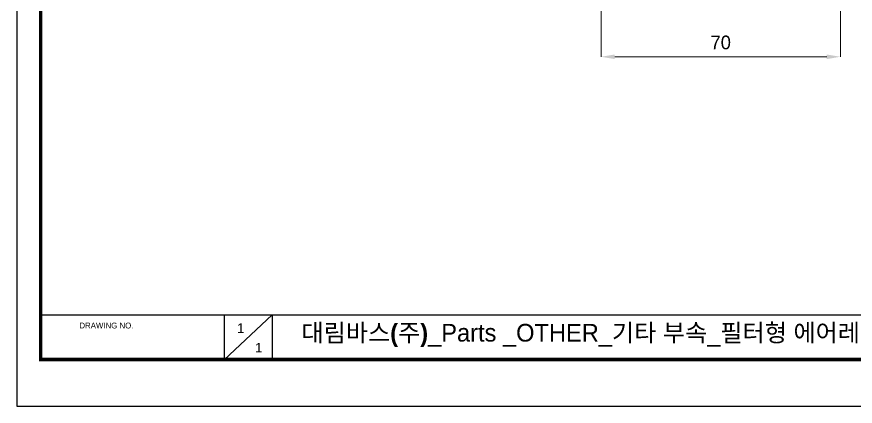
# Model space of a CAD drawing. Extents: x 0 to 434, y 0 to 318.
# Drawn here: x 0 to 244.8, y 0 to 113.6 of the extents above; entities that cross this region are included whole.
import ezdxf

# ---------------------------------------------------------------- set-up
doc = ezdxf.new("R2010")
doc.units = 0
doc.header["$LTSCALE"] = 10
doc.header["$MEASUREMENT"] = 0
doc.header["$PDMODE"] = 3
doc.header["$PDSIZE"] = -10
doc.layers.get('0').update_dxf_attribs({"linetype": 'CONTINUOUS'})
doc.layers.get('DEFPOINTS').update_dxf_attribs({"linetype": 'CONTINUOUS'})
doc.layers.add('외형선', color=3, linetype='CONTINUOUS', lineweight=35)
doc.styles.add('Daelim Dimension', font='')
doc.styles.get('Daelim Dimension').set_extended_font_data('나눔고딕')
doc.dimstyles.new('DEFAULT', dxfattribs={"dimscale": 2, "dimtxt": 2, "dimasz": 2, "dimexe": 0, "dimexo": 2, "dimgap": 1, "dimtad": 1, "dimdec": 0, "dimzin": 9, "dimdsep": 46, "dimtxsty": 'Daelim Dimension', "dimcen": 0.5, "dimclrd": 5, "dimclre": 5, "dimclrt": 256, "dimadec": 1, "dimazin": 0, "dimtfac": 1, "dimtdec": 0, "dimtix": 1, "dimtmove": 0, "dimatfit": 3, "dimfxl": 1, "dimtolj": 1, "dimtzin": 1, "dimlwd": 9, "dimlwe": 9, "dimarcsym": 0})

# ---------------------------------------------------------------- blocks, each defined once
blk = doc.blocks.new('*D3')
at = {"layer": 'DEFPOINTS', "color": 0, "ltscale": 6, "transparency": 16777216}
for p in [(170.61, 207.21), (240.49, 154), (240.49, 101.96)]:
    blk.add_point(p, dxfattribs=at)
at = {"layer": '외형선', "color": 5, "lineweight": 9, "ltscale": 6, "transparency": 16777216}
for p, q in [((170.61, 203.21), (170.61, 101.96)), ((240.49, 150), (240.49, 101.96)), ((174.61, 101.96), (236.49, 101.96))]:
    blk.add_line(p, q, dxfattribs=at)
at = {"layer": '외형선', "color": 5, "ltscale": 6, "transparency": 16777216}
for points in [[(174.61, 102.63), (174.61, 101.29), (170.61, 101.96)], [(236.49, 102.63), (236.49, 101.29), (240.49, 101.96)]]:
    blk.add_solid(points, dxfattribs=at)
at = {"layer": '외형선', "color": 7, "lineweight": 15, "ltscale": 6, "transparency": 16777216, "insert": (205.55, 106.12), "char_height": 4, "attachment_point": 5, "style": 'Daelim Dimension'}
blk.add_mtext('\\A1;70', dxfattribs=at)

msp = doc.modelspace()

# ---------------------------------------------------------------- linework, layer by layer
at = {"color": 5}
msp.add_line((6.98, 26.64), (356.44, 26.64), dxfattribs=at)
at = {"color": 5, "ltscale": 40}
for p, q in [((60.55, 26.64), (60.55, 13.57)), ((60.55, 26.64), (60.55, 13.57)), ((74.54, 26.64), (60.55, 13.57)), ((74.54, 26.64), (60.55, 13.57)), ((74.54, 26.64), (74.54, 13.57)), ((74.54, 26.64), (74.54, 13.57))]:
    msp.add_line(p, q, dxfattribs=at)
at = {"ltscale": 0.5}
msp.add_line((6.98, 13.62), (6.98, 13.62), dxfattribs=at)
msp.add_lwpolyline([(0, 0), (434, 0), (434, 318), (0, 318)], close=True, dxfattribs=at)
at = {"color": 5, "linetype": 'ByBlock', "lineweight": 200, "const_width": 1}
msp.add_lwpolyline([(6.98, 13.62), (426.98, 13.62), (426.98, 310.62), (6.98, 310.62)], close=True, dxfattribs=at)

# ---------------------------------------------------------------- texts
at = {"color": 5, "ltscale": 40, "style": 'Daelim Dimension'}
msp.add_text('DRAWING NO.', height=1.7127, dxfattribs=at).set_placement((18.29, 22.69))
at = {"color": 2, "insert": (83.14, 24.02), "char_height": 5.1597, "width": 305.2038, "attachment_point": 1, "style": 'Daelim Dimension'}
msp.add_mtext('{\\fPretendard Variable SemiBold|b0|i0|c129|p2;대림바스(주)}_Parts _OTHER_기타 부속_필터형 에어레이터_DL P4369', dxfattribs=at)
at = {"char_height": 2.8, "width": 3.9115, "attachment_point": 1, "style": 'Daelim Dimension'}
for insert in [(64.35, 24.19), (69.61, 18.48)]:
    msp.add_mtext('1', dxfattribs=dict(at, insert=insert))

# ---------------------------------------------------------------- dimensions: what is measured, and where the dimension line sits
at = {"layer": '외형선', "color": 5, "lineweight": 15, "ltscale": 6}
dim = msp.add_linear_dim(base=(240.49, 101.96), p1=(170.61, 207.21), p2=(240.49, 154), dimstyle='DEFAULT', override={"dimclrt": 7}, dxfattribs=at)
dim.commit()
dim.dimension.update_dxf_attribs({"geometry": '*D3', "text_midpoint": (205.55, 106.12)})

doc.saveas('drawing.dxf')
